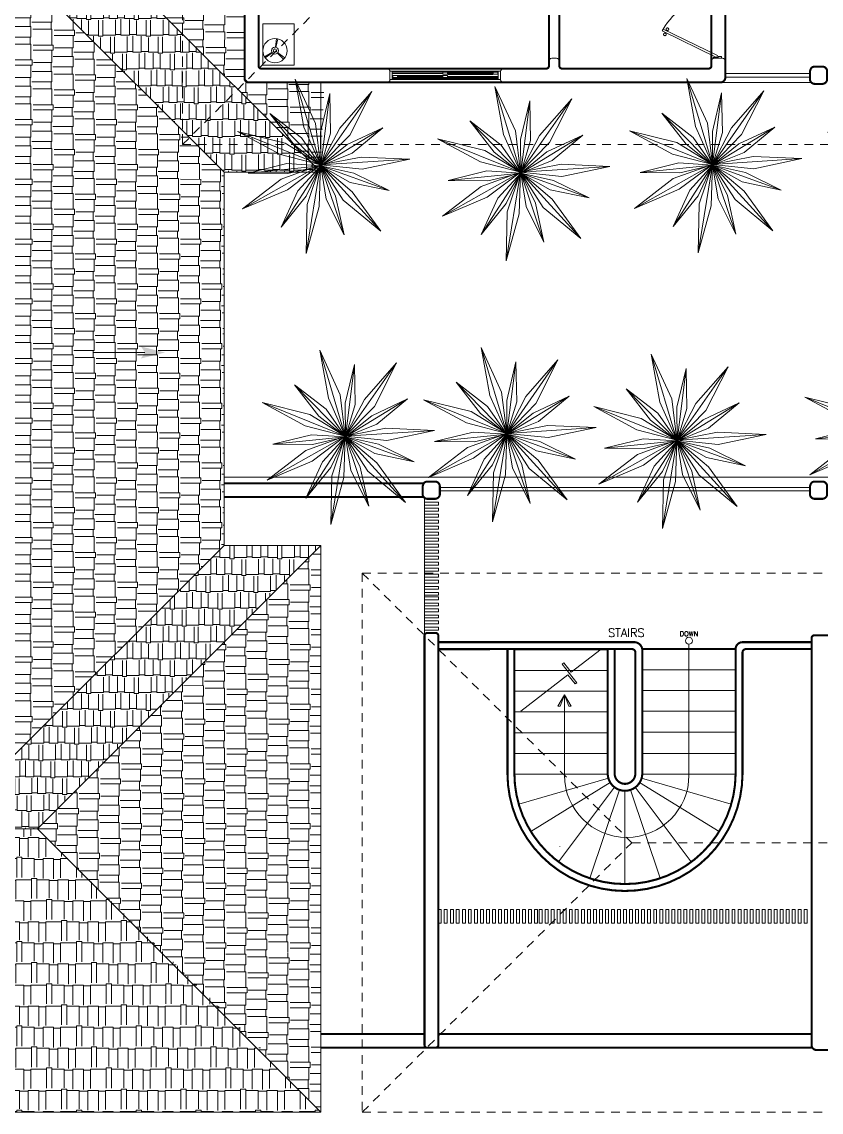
# Model space of a CAD drawing. Header units: metres. Extents: x 8 to 2416, y -346 to 476.
# Drawn here: x 205.09 to 216.65, y -245.14 to -229.36 of the extents above; entities that cross this region are included whole.
import ezdxf

# ---------------------------------------------------------------- set-up
doc = ezdxf.new("R2010")
doc.units = ezdxf.units.M
for name, pattern in [('0', [0]), ('CONTINUA', [0]), ('DASHED', [0.75, 0.5, -0.25]), ('HIDDEN2', [0.1875, 0.125, -0.0625])]:
    doc.linetypes.add(name, pattern=pattern)
doc.layers.get('0').update_dxf_attribs({"color": 250, "linetype": '0', "lineweight": 20})
for name, color, linetype, lineweight in [('A-DOOR', 35, 'Continuous', 5), ('A-WALL', 250, 'Continuous', 20), ('baranda vidrio', 143, 'Continuous', 0), ('baños', 140, 'Continuous', 0), ('cristales', 131, 'Continuous', 0), ('MOBILIARIOS', 252, 'Continuous', 0), ('muros bajitos', 252, 'Continuous', 5), ('piso', 253, 'Continuous', 0), ('textos', 7, 'Continuous', 0)]:
    doc.layers.add(name, color=color, linetype=linetype, lineweight=lineweight)
for name, color, linetype, lineweight, true_color in [('arboles oscuros', 7, 'Continuous', 0, 0x4d582c), ('REVESTIMIENTO EXTERIOR', 7, 'Continuous', 5, 0xffdebd), ('Techos 1', 7, 'HIDDEN2', 9, 0x42391a), ('Techos 2do', 7, 'CONTINUA', 5, 0x42391a)]:
    doc.layers.add(name, color=color, linetype=linetype, lineweight=lineweight, true_color=true_color)
doc.styles.add('Roman', font='romans')
doc.styles.get("Standard").update_dxf_attribs({"font": 'arial.ttf', "height": 0.1875})
pattern_1 = [(0, (1.32934, 235.69313), (0.51816, 0.24384), [0.12192, -0.1016, 0.14224, -0.06096, 0.18288, -0.08128]), (0, (1.45126, 235.7033), (0.51816, 0.24384), [0.1016, -0.38608, 0.08128, -0.12192]), (0, (1.6951, 235.6779), (0.51816, 0.24384), [0.06096, -0.62992]), (90, (1.32934, 235.69313), (-0.17272, 0.24384), [0.23368, -0.74168]), (90, (1.45126, 235.69313), (-0.17272, 0.24384), [0.2286, -0.74676]), (90, (1.55286, 235.69313), (-0.17272, 0.24384), [0.21336, -0.762]), (90, (1.6951, 235.67789), (-0.17272, 0.24384), [0.23368, -0.74168]), (90, (1.75606, 235.67789), (-0.17272, 0.24384), [0.23368, -0.74168]), (90, (1.93894, 235.69313), (-0.17272, 0.24384), [0.22352, -0.75184])]
pattern_2 = [(89.9973, (208.9486, 54.50617), (-0.304769, 0.6477146), [0.1524, -0.127, 0.1778, -0.0762, 0.2286, -0.1016]), (89.9973, (208.93592, 54.65857), (-0.304769, 0.6477146), [0.127, -0.4826, 0.1016, -0.1524]), (89.9973, (208.96768, 54.96336), (-0.304769, 0.6477146), [0.0762, -0.7874]), (179.9973, (208.9486, 54.50617), (-0.3048103, -0.2158854), [0.2921, -0.9271]), (179.9973, (208.94862, 54.65857), (-0.3048103, -0.2158854), [0.28575, -0.93345]), (179.9973, (208.94862, 54.78557), (-0.3048103, -0.2158854), [0.2667, -0.9525]), (179.9973, (208.96768, 54.96336), (-0.3048103, -0.2158854), [0.2921, -0.9271]), (179.9973, (208.96768, 55.03956), (-0.3048103, -0.2158854), [0.2921, -0.9271]), (179.9973, (208.94865, 55.26817), (-0.3048103, -0.2158854), [0.2794, -0.9398])]

# ---------------------------------------------------------------- blocks, each defined once
blk = doc.blocks.new('ARBUSTO 2')
at = {"layer": 'arboles oscuros', "color": 252, "true_color": 0x8da178}
for p in [(-0.06, 1.359), (1.025, 0.894), (-1.1, 0.801), (-1.312, -0.361), (-0.536, -1.25), (1.338, -0.244), (0.644, -1.199)]:
    blk.add_line(p, (0, 0), dxfattribs=at)
for points in [[(0, 0), (0.077, 0.628), (-0.06, 1.359), (-0.109, 0.62), (0, 0)], [(0, 0), (0.539, 0.332), (1.025, 0.894), (0.417, 0.471), (0, 0)], [(0, 0), (-0.443, 0.452), (-1.1, 0.801), (-0.552, 0.301), (0, 0)], [(0, 0), (-0.63, -0.065), (-1.312, -0.361), (-0.58, -0.244), (0, 0)], [(0, 0), (-0.342, -0.533), (-0.536, -1.25), (-0.171, -0.606), (0, 0)], [(0, 0), (0.595, -0.215), (1.338, -0.244), (0.628, -0.032), (0, 0)], [(0, 0), (0.203, -0.6), (0.644, -1.199), (0.367, -0.511), (0, 0)]]:
    blk.add_lwpolyline(points, dxfattribs=at)
blk = doc.blocks.new('A$C8346a57b')
at = {"layer": 'MOBILIARIOS'}
for p, q in [((0.264, 0.26), (0.234, 0.382)), ((0.27, 0.262), (0.255, 0.386)), ((0.236, 0.183), (0.134, 0.11)), ((0.241, 0.177), (0.153, 0.088)), ((0.317, 0.183), (0.419, 0.11)), ((0.32, 0.187), (0.428, 0.125))]:
    blk.add_line(p, q, dxfattribs=at)
blk.add_lwpolyline([(0, 0.598), (0.45, 0.598), (0.45, 0), (0, 0)], close=True, dxfattribs=at)
for radius in [0.175, 0.05, 0.025]:
    blk.add_circle((0.276, 0.212), radius, dxfattribs=at)
blk = doc.blocks.new('puerta 1.00')
at = {"layer": 'A-DOOR'}
for p, q in [((-0.15, -0.012), (-0.937, -0.395)), ((-0.138, -0.038), (-0.925, -0.42)), ((-0.138, -0.038), (-0.15, -0.012)), ((-0.937, -0.395), (-0.925, -0.42)), ((-0.895, -0.374), (-0.9, -0.364)), ((-0.878, -0.366), (-0.883, -0.356)), ((-0.882, -0.4), (-0.877, -0.41)), ((-0.865, -0.392), (-0.86, -0.402))]:
    blk.add_line(p, q, dxfattribs=at)
for points in [[(-0.08, 0), (-0.08, -0.025), (-0.125, -0.025), (-0.125, -0.012), (-0.2, -0.012), (-0.2, 0), (-0.08, 0)], [(-0.08, -0.95), (-0.08, -0.925), (-0.125, -0.925), (-0.125, -0.937), (-0.2, -0.937), (-0.2, -0.95), (-0.08, -0.95)]]:
    blk.add_lwpolyline(points, dxfattribs=at)
blk.add_arc((0.037, 0.16), 1.123, 211.1336, 257.8343, dxfattribs=at)
for points in [[(-0.898, -0.364), (-0.903, -0.364), (-0.912, -0.359), (-0.917, -0.35), (-0.917, -0.34), (-0.912, -0.332), (-0.903, -0.327), (-0.893, -0.327), (-0.884, -0.332), (-0.879, -0.34), (-0.879, -0.35), (-0.884, -0.359), (-0.893, -0.364), (-0.898, -0.364)], [(-0.862, -0.439), (-0.867, -0.439), (-0.875, -0.434), (-0.88, -0.426), (-0.88, -0.416), (-0.875, -0.407), (-0.867, -0.402), (-0.857, -0.402), (-0.848, -0.407), (-0.843, -0.416), (-0.843, -0.426), (-0.848, -0.434), (-0.857, -0.439), (-0.862, -0.439)]]:
    blk.add_open_spline(points, degree=2, dxfattribs=at)
blk = doc.blocks.new('PL BASE 2N NASAS 09')
at = {"layer": 'A-DOOR'}
for p, q in [((160.408, -11.012), (162.088, -11.012)), ((160.448, -11.172), (160.448, -11.048)), ((160.482, -11.048), (160.448, -11.048)), ((160.448, -11.168), (162.048, -11.168)), ((160.482, -11.048), (160.482, -11.168)), ((160.482, -11.048), (162.014, -11.048)), ((160.482, -11.153), (162.014, -11.153)), ((160.489, -11.112), (160.488, -11.114)), ((160.488, -11.114), (160.488, -11.141)), ((160.488, -11.141), (160.489, -11.142)), ((160.554, -11.112), (160.489, -11.112)), ((160.489, -11.142), (160.57, -11.142)), ((160.556, -11.114), (160.554, -11.112)), ((160.556, -11.131), (160.556, -11.114)), ((160.556, -11.128), (160.561, -11.128)), ((160.556, -11.128), (160.561, -11.128)), ((160.573, -11.131), (160.556, -11.131)), ((160.561, -11.13), (160.567, -11.126)), ((160.561, -11.126), (160.567, -11.13)), ((161.201, -11.111), (160.569, -11.111)), ((160.57, -11.142), (160.572, -11.141)), ((160.57, -11.142), (161.2, -11.142)), ((160.572, -11.141), (160.574, -11.133)), ((160.574, -11.132), (160.573, -11.131)), ((160.574, -11.133), (160.574, -11.132)), ((161.196, -11.132), (161.196, -11.131)), ((161.196, -11.131), (161.214, -11.131)), ((161.196, -11.133), (161.196, -11.132)), ((161.198, -11.141), (161.196, -11.133)), ((161.2, -11.142), (161.198, -11.141)), ((161.28, -11.142), (161.2, -11.142)), ((161.209, -11.13), (161.203, -11.126)), ((161.209, -11.126), (161.203, -11.13)), ((161.214, -11.128), (161.209, -11.128)), ((161.214, -11.128), (161.209, -11.128)), ((161.214, -11.066), (161.215, -11.064)), ((161.214, -11.093), (161.214, -11.066)), ((161.215, -11.094), (161.214, -11.093)), ((161.214, -11.114), (161.215, -11.112)), ((161.214, -11.131), (161.214, -11.114)), ((161.215, -11.064), (161.296, -11.064)), ((161.28, -11.094), (161.215, -11.094)), ((161.215, -11.112), (161.28, -11.112)), ((161.282, -11.093), (161.28, -11.094)), ((161.282, -11.114), (161.28, -11.112)), ((161.282, -11.141), (161.28, -11.142)), ((161.299, -11.075), (161.282, -11.075)), ((161.282, -11.075), (161.282, -11.093)), ((161.282, -11.078), (161.287, -11.078)), ((161.282, -11.078), (161.287, -11.078)), ((161.282, -11.114), (161.282, -11.141)), ((161.287, -11.076), (161.293, -11.08)), ((161.287, -11.08), (161.293, -11.076)), ((161.295, -11.095), (161.927, -11.095)), ((161.296, -11.064), (161.298, -11.066)), ((161.926, -11.064), (161.296, -11.064)), ((161.298, -11.066), (161.3, -11.074)), ((161.3, -11.075), (161.299, -11.075)), ((161.3, -11.074), (161.3, -11.075)), ((161.924, -11.066), (161.922, -11.074)), ((161.922, -11.074), (161.922, -11.075)), ((161.922, -11.075), (161.922, -11.075)), ((161.922, -11.075), (161.94, -11.075)), ((161.926, -11.064), (161.924, -11.066)), ((162.006, -11.064), (161.926, -11.064)), ((161.935, -11.076), (161.929, -11.08)), ((161.935, -11.08), (161.929, -11.076)), ((161.94, -11.078), (161.935, -11.078)), ((161.94, -11.078), (161.935, -11.078)), ((161.94, -11.075), (161.94, -11.093)), ((161.94, -11.093), (161.941, -11.094)), ((161.941, -11.094), (162.006, -11.094)), ((162.008, -11.066), (162.006, -11.064)), ((162.006, -11.094), (162.008, -11.093)), ((162.008, -11.093), (162.008, -11.066)), ((162.014, -11.048), (162.014, -11.168)), ((162.014, -11.048), (162.048, -11.048)), ((162.048, -11.172), (162.048, -11.048)), ((160.408, -11.212), (162.088, -11.212)), ((161.148, -23.178), (161.19, -23.178)), ((161.148, -23.378), (161.148, -23.178)), ((161.191, -23.178), (161.191, -23.378)), ((161.19, -23.378), (161.148, -23.378))]:
    blk.add_line(p, q, dxfattribs=at)
at = {"layer": 'A-DOOR', "color": 8}
for p, q in [((160.482, -11.059), (162.014, -11.059)), ((161.214, -11.076), (160.482, -11.076)), ((161.214, -11.082), (160.482, -11.082)), ((160.482, -11.147), (162.014, -11.147)), ((162.014, -11.124), (161.282, -11.124)), ((162.014, -11.13), (161.282, -11.13))]:
    blk.add_line(p, q, dxfattribs=at)
at = {"layer": 'A-DOOR'}
for points in [[(160.558, -11.113, -0.341999), (160.556, -11.114), (160.556, -11.115), (160.556, -11.124), (160.557, -11.125), (160.574, -11.125), (160.574, -11.125), (160.571, -11.112, 0.339454), (160.569, -11.111), (160.56, -11.111, 0.341999)], [(161.212, -11.113, 0.341999), (161.214, -11.114), (161.214, -11.115), (161.214, -11.124), (161.213, -11.125), (161.196, -11.125), (161.196, -11.125), (161.199, -11.112, -0.339454), (161.201, -11.111), (161.21, -11.111, -0.341999)], [(161.284, -11.094, 0.341999), (161.282, -11.092), (161.282, -11.092), (161.282, -11.082), (161.283, -11.081), (161.3, -11.081), (161.3, -11.082), (161.297, -11.094, -0.339454), (161.295, -11.095), (161.286, -11.095, -0.341999)], [(161.938, -11.094, -0.341999), (161.94, -11.092), (161.94, -11.092), (161.94, -11.082), (161.939, -11.081), (161.922, -11.081), (161.922, -11.082), (161.925, -11.094, 0.339454), (161.927, -11.095), (161.936, -11.095, 0.341999)]]:
    blk.add_lwpolyline(points, format="xyb", close=True, dxfattribs=at)
for points in [[(160.556, -11.128), (160.561, -11.128), (160.561, -11.128), (160.556, -11.128)], [(160.573, -11.126), (160.561, -11.126), (160.561, -11.125), (160.573, -11.125)], [(160.561, -11.13), (160.567, -11.13), (160.567, -11.126), (160.561, -11.126)], [(160.561, -11.13), (161.209, -11.13), (161.209, -11.126), (160.561, -11.126)], [(160.573, -11.131), (160.561, -11.131), (160.561, -11.13), (160.573, -11.13)], [(160.567, -11.13), (160.572, -11.13), (160.572, -11.126), (160.567, -11.126)], [(161.196, -11.126), (161.208, -11.126), (161.208, -11.125), (161.196, -11.125)], [(161.196, -11.131), (161.208, -11.131), (161.208, -11.13), (161.196, -11.13)], [(161.203, -11.13), (161.198, -11.13), (161.198, -11.126), (161.203, -11.126)], [(161.209, -11.13), (161.203, -11.13), (161.203, -11.126), (161.209, -11.126)], [(161.214, -11.128), (161.209, -11.128), (161.209, -11.128), (161.214, -11.128)], [(161.282, -11.078), (161.287, -11.078), (161.287, -11.078), (161.282, -11.078)], [(161.299, -11.075), (161.287, -11.075), (161.287, -11.076), (161.299, -11.076)], [(161.935, -11.076), (161.287, -11.076), (161.287, -11.08), (161.935, -11.08)], [(161.287, -11.076), (161.293, -11.076), (161.293, -11.08), (161.287, -11.08)], [(161.299, -11.08), (161.287, -11.08), (161.287, -11.081), (161.299, -11.081)], [(161.293, -11.076), (161.298, -11.076), (161.298, -11.08), (161.293, -11.08)], [(161.922, -11.075), (161.934, -11.075), (161.934, -11.076), (161.922, -11.076)], [(161.922, -11.08), (161.934, -11.08), (161.934, -11.081), (161.922, -11.081)], [(161.929, -11.076), (161.924, -11.076), (161.924, -11.08), (161.929, -11.08)], [(161.935, -11.076), (161.929, -11.076), (161.929, -11.08), (161.935, -11.08)], [(161.94, -11.078), (161.935, -11.078), (161.935, -11.078), (161.94, -11.078)], [(161.148, -17.283), (161.148, -17.327), (160.948, -17.327), (160.948, -17.283)], [(161.148, -17.371), (161.148, -17.414), (160.948, -17.414), (160.948, -17.371)], [(161.148, -17.457), (161.148, -17.501), (160.948, -17.501), (160.948, -17.457)], [(161.148, -17.545), (161.148, -17.588), (160.948, -17.588), (160.948, -17.545)], [(161.148, -17.631), (161.148, -17.675), (160.948, -17.675), (160.948, -17.631)], [(161.148, -17.719), (161.148, -17.762), (160.948, -17.762), (160.948, -17.719)], [(161.148, -17.805), (161.148, -17.849), (160.948, -17.849), (160.948, -17.805)], [(161.148, -17.893), (161.148, -17.936), (160.948, -17.936), (160.948, -17.893)], [(161.148, -17.98), (161.148, -18.024), (160.948, -18.024), (160.948, -17.98)], [(161.148, -18.068), (161.148, -18.111), (160.948, -18.111), (160.948, -18.068)], [(161.148, -18.155), (161.148, -18.198), (160.948, -18.198), (160.948, -18.155)], [(161.148, -18.242), (161.148, -18.285), (160.948, -18.285), (160.948, -18.242)], [(161.148, -18.329), (161.148, -18.372), (160.948, -18.372), (160.948, -18.329)], [(161.148, -18.416), (161.148, -18.459), (160.948, -18.459), (160.948, -18.416)], [(161.148, -18.503), (161.148, -18.546), (160.948, -18.546), (160.948, -18.503)], [(161.148, -18.59), (161.148, -18.633), (160.948, -18.633), (160.948, -18.59)], [(161.148, -18.656), (161.148, -18.699), (160.948, -18.699), (160.948, -18.656)], [(161.148, -18.744), (161.148, -18.787), (160.948, -18.787), (160.948, -18.744)], [(161.148, -18.83), (161.148, -18.873), (160.948, -18.873), (160.948, -18.83)], [(161.148, -18.918), (161.148, -18.961), (160.948, -18.961), (160.948, -18.918)], [(161.148, -19.004), (161.148, -19.047), (160.948, -19.047), (160.948, -19.004)], [(161.148, -19.092), (161.148, -19.135), (160.948, -19.135), (160.948, -19.092)], [(161.148, -23.178), (161.191, -23.178), (161.191, -23.378), (161.148, -23.378)], [(161.234, -23.178), (161.277, -23.178), (161.277, -23.378), (161.234, -23.378)], [(161.322, -23.178), (161.365, -23.178), (161.365, -23.378), (161.322, -23.378)], [(161.408, -23.178), (161.451, -23.178), (161.451, -23.378), (161.408, -23.378)], [(161.496, -23.178), (161.539, -23.178), (161.539, -23.378), (161.496, -23.378)], [(161.582, -23.178), (161.625, -23.178), (161.625, -23.378), (161.582, -23.378)], [(161.67, -23.178), (161.713, -23.178), (161.713, -23.378), (161.67, -23.378)], [(161.756, -23.178), (161.8, -23.178), (161.8, -23.378), (161.756, -23.378)], [(161.844, -23.178), (161.887, -23.178), (161.887, -23.378), (161.844, -23.378)], [(161.931, -23.178), (161.975, -23.178), (161.975, -23.378), (161.931, -23.378)], [(162.019, -23.178), (162.062, -23.178), (162.062, -23.378), (162.019, -23.378)], [(162.105, -23.178), (162.149, -23.178), (162.149, -23.378), (162.105, -23.378)], [(162.193, -23.178), (162.236, -23.178), (162.236, -23.378), (162.193, -23.378)], [(162.279, -23.178), (162.323, -23.178), (162.323, -23.378), (162.279, -23.378)], [(162.367, -23.178), (162.41, -23.178), (162.41, -23.378), (162.367, -23.378)], [(162.453, -23.178), (162.497, -23.178), (162.497, -23.378), (162.453, -23.378)], [(162.541, -23.178), (162.584, -23.178), (162.584, -23.378), (162.541, -23.378)], [(162.607, -23.178), (162.65, -23.178), (162.65, -23.378), (162.607, -23.378)], [(162.694, -23.178), (162.738, -23.178), (162.738, -23.378), (162.694, -23.378)], [(162.781, -23.178), (162.824, -23.178), (162.824, -23.378), (162.781, -23.378)], [(162.869, -23.178), (162.912, -23.178), (162.912, -23.378), (162.869, -23.378)], [(162.955, -23.178), (162.998, -23.178), (162.998, -23.378), (162.955, -23.378)], [(163.043, -23.178), (163.086, -23.178), (163.086, -23.378), (163.043, -23.378)], [(163.129, -23.178), (163.172, -23.178), (163.172, -23.378), (163.129, -23.378)], [(163.217, -23.178), (163.26, -23.178), (163.26, -23.378), (163.217, -23.378)], [(163.304, -23.178), (163.347, -23.178), (163.347, -23.378), (163.304, -23.378)], [(163.392, -23.178), (163.435, -23.178), (163.435, -23.378), (163.392, -23.378)], [(163.478, -23.178), (163.521, -23.178), (163.521, -23.378), (163.478, -23.378)], [(163.566, -23.178), (163.609, -23.178), (163.609, -23.378), (163.566, -23.378)], [(163.652, -23.178), (163.696, -23.178), (163.696, -23.378), (163.652, -23.378)], [(163.74, -23.178), (163.783, -23.178), (163.783, -23.378), (163.74, -23.378)], [(163.826, -23.178), (163.87, -23.178), (163.87, -23.378), (163.826, -23.378)], [(163.914, -23.178), (163.957, -23.178), (163.957, -23.378), (163.914, -23.378)], [(164.001, -23.178), (164.045, -23.178), (164.045, -23.378), (164.001, -23.378)], [(164.089, -23.178), (164.132, -23.178), (164.132, -23.378), (164.089, -23.378)], [(164.175, -23.178), (164.219, -23.178), (164.219, -23.378), (164.175, -23.378)], [(164.263, -23.178), (164.306, -23.178), (164.306, -23.378), (164.263, -23.378)], [(164.35, -23.178), (164.393, -23.178), (164.393, -23.378), (164.35, -23.378)], [(164.437, -23.178), (164.48, -23.178), (164.48, -23.378), (164.437, -23.378)], [(164.524, -23.178), (164.567, -23.178), (164.567, -23.378), (164.524, -23.378)], [(164.611, -23.178), (164.654, -23.178), (164.654, -23.378), (164.611, -23.378)], [(164.699, -23.178), (164.742, -23.178), (164.742, -23.378), (164.699, -23.378)], [(164.786, -23.178), (164.829, -23.178), (164.829, -23.378), (164.786, -23.378)], [(164.873, -23.178), (164.916, -23.178), (164.916, -23.378), (164.873, -23.378)], [(164.96, -23.178), (165.003, -23.178), (165.003, -23.378), (164.96, -23.378)], [(165.047, -23.178), (165.09, -23.178), (165.09, -23.378), (165.047, -23.378)], [(165.134, -23.178), (165.178, -23.178), (165.178, -23.378), (165.134, -23.378)], [(165.221, -23.178), (165.264, -23.178), (165.264, -23.378), (165.221, -23.378)], [(165.308, -23.178), (165.352, -23.178), (165.352, -23.378), (165.308, -23.378)], [(165.396, -23.178), (165.439, -23.178), (165.439, -23.378), (165.396, -23.378)], [(165.483, -23.178), (165.527, -23.178), (165.527, -23.378), (165.483, -23.378)], [(165.57, -23.178), (165.613, -23.178), (165.613, -23.378), (165.57, -23.378)], [(165.657, -23.178), (165.701, -23.178), (165.701, -23.378), (165.657, -23.378)], [(165.744, -23.178), (165.787, -23.178), (165.787, -23.378), (165.744, -23.378)], [(165.832, -23.178), (165.875, -23.178), (165.875, -23.378), (165.832, -23.378)], [(165.918, -23.178), (165.961, -23.178), (165.961, -23.378), (165.918, -23.378)], [(165.919, -23.178), (165.962, -23.178), (165.962, -23.378), (165.919, -23.378)], [(166.006, -23.178), (166.049, -23.178), (166.049, -23.378), (166.006, -23.378)], [(166.007, -23.178), (166.05, -23.178), (166.05, -23.378), (166.007, -23.378)], [(166.093, -23.178), (166.136, -23.178), (166.136, -23.378), (166.093, -23.378)], [(166.181, -23.178), (166.224, -23.178), (166.224, -23.378), (166.181, -23.378)], [(166.267, -23.178), (166.31, -23.178), (166.31, -23.378), (166.267, -23.378)], [(166.355, -23.178), (166.398, -23.178), (166.398, -23.378), (166.355, -23.378)], [(166.441, -23.178), (166.485, -23.178), (166.485, -23.378), (166.441, -23.378)]]:
    blk.add_lwpolyline(points, close=True, dxfattribs=at)
at = {"layer": 'A-DOOR', "color": 7}
for points in [[(160.561, -11.126), (161.209, -11.126), (161.209, -11.13), (160.561, -11.13)], [(161.935, -11.08), (161.287, -11.08), (161.287, -11.076), (161.935, -11.076)]]:
    blk.add_lwpolyline(points, close=True, dxfattribs=at)
at = {"layer": 'A-WALL'}
for p, q in [((165.258, -10.862), (165.138, -10.862)), ((162.898, -10.902), (162.898, -10.972)), ((165.058, -11.012), (162.938, -11.012)), ((165.098, -10.902), (165.098, -10.972)), ((165.298, -10.902), (165.298, -11.142)), ((165.298, -10.932), (165.298, -11.133)), ((160.948, -25.139), (160.948, -19.218)), ((161.108, -19.178), (160.988, -19.178)), ((161.148, -25.139), (161.148, -19.218)), ((166.588, -19.212), (167.458, -19.212)), ((166.748, -19.212), (166.618, -19.212)), ((166.548, -19.252), (166.548, -25.142)), ((160.988, -25.179), (161.108, -25.179)), ((167.483, -25.212), (166.618, -25.212))]:
    blk.add_line(p, q, dxfattribs=at)
for points in [[(159.248, -5.252), (159.248, -5.372, -0.414214), (159.208, -5.412), (158.588, -5.412, 0.414214), (158.548, -5.452), (158.548, -10.972, 0.414216), (158.588, -11.012), (160.408, -11.012, -0.414216), (160.448, -11.052), (160.448, -11.172, -0.414213), (160.408, -11.212), (158.388, -11.212, -0.414214), (158.348, -11.172), (158.348, -5.252)], [(165.228, -11.212), (162.088, -11.212, -0.414212), (162.048, -11.172), (162.048, -11.052, -0.414226), (162.088, -11.012), (162.708, -11.012, 0.414226), (162.748, -10.972), (162.748, -10.902, -0.414214), (162.788, -10.862), (162.858, -10.862)]]:
    blk.add_lwpolyline(points, format="xyb", dxfattribs=at)
for points in [[(166.592, -11.233), (166.702, -11.233, 0.414214), (166.772, -11.163), (166.772, -11.053, 0.414214), (166.702, -10.983), (166.592, -10.983, 0.414214), (166.522, -11.053), (166.522, -11.163, 0.414214)], [(160.99, -17.237), (161.1, -17.237, 0.414214), (161.17, -17.167), (161.17, -17.057, 0.414214), (161.1, -16.987), (160.99, -16.987, 0.414214), (160.92, -17.057), (160.92, -17.167, 0.414214)], [(166.593, -17.237), (166.703, -17.237, 0.414214), (166.773, -17.167), (166.773, -17.057, 0.414214), (166.703, -16.987), (166.593, -16.987, 0.414214), (166.523, -17.057), (166.523, -17.167, 0.414214)]]:
    blk.add_lwpolyline(points, format="xyb", close=True, dxfattribs=at)
for centre, radius, start, end in [((162.858, -10.902), 0.04, 360, 90), ((165.138, -10.902), 0.04, 90, 180), ((165.258, -10.902), 0.04, 360, 90), ((162.938, -10.972), 0.04, 180, 270), ((165.058, -10.972), 0.04, 270, 360), ((165.228, -11.142), 0.07, 269.9997, 360), ((160.988, -19.218), 0.04, 90, 180), ((161.108, -19.218), 0.04, 360, 90), ((166.588, -19.252), 0.04, 90, 180), ((160.988, -25.139), 0.04, 180, 270), ((161.108, -25.139), 0.04, 270, 360), ((166.618, -25.142), 0.07, 180, 270)]:
    blk.add_arc(centre, radius, start, end, dxfattribs=at)
at = {"layer": 'baranda vidrio'}
blk.add_arc((163.848, -21.211), 0.15, 180, 360, dxfattribs=at)
at = {"layer": 'cristales', "const_width": 0.004}
for points in [[(160.572, -11.128), (161.198, -11.128)], [(161.924, -11.078), (161.298, -11.078)]]:
    blk.add_lwpolyline(points, dxfattribs=at)
at = {"layer": 'muros bajitos'}
for p, q in [((166.522, -11.083), (165.298, -11.083)), ((166.522, -11.133), (165.298, -11.133)), ((166.523, -17.071), (161.17, -17.071)), ((166.523, -17.071), (161.17, -17.071)), ((166.523, -17.121), (161.17, -17.121)), ((166.523, -17.121), (161.17, -17.121)), ((163.998, -19.311), (161.148, -19.311)), ((166.548, -19.311), (165.548, -19.311)), ((163.948, -19.411), (161.148, -19.411)), ((162.148, -19.411), (162.148, -21.211)), ((162.248, -19.411), (162.248, -21.211)), ((163.598, -19.411), (163.598, -21.211)), ((163.698, -19.411), (163.698, -21.211)), ((163.998, -19.461), (163.998, -21.211)), ((164.098, -19.411), (164.098, -21.211)), ((165.448, -19.411), (165.448, -21.211)), ((165.548, -19.461), (165.548, -21.211)), ((166.55, -19.411), (165.598, -19.411))]:
    blk.add_line(p, q, dxfattribs=at)
for centre, radius, start, end in [((163.998, -19.411), 0.1, 0, 90), ((165.548, -19.411), 0.1, 90, 180), ((163.948, -19.461), 0.05, 0, 90), ((165.598, -19.461), 0.05, 90, 180), ((163.848, -21.211), 1.7, 180, 0), ((163.848, -21.211), 1.6, 180, 0.001), ((163.848, -21.211), 0.25, 180, 0), ((163.848, -21.211), 0.15, 180, 0)]:
    blk.add_arc(centre, radius, start, end, dxfattribs=at)
at = {"layer": 'piso'}
for p, q in [((165.298, -9.872), (165.298, -10.932)), ((165.228, -11.212), (166.542, -11.212)), ((169.609, -16.922), (158.048, -16.921)), ((160.936, -17.012), (158.048, -17.012)), ((160.936, -17.212), (158.048, -17.212)), ((160.948, -19.212), (160.948, -17.223)), ((162.148, -19.411), (162.148, -21.211)), ((162.248, -19.421), (163.21, -19.421)), ((163.067, -19.747), (163.502, -19.411)), ((163.21, -19.421), (163.598, -19.421)), ((163.698, -19.411), (163.698, -21.211)), ((165.448, -19.411), (164.098, -19.411)), ((162.248, -19.721), (163.598, -19.721)), ((162.962, -19.612), (162.939, -19.63)), ((162.939, -19.63), (163.149, -19.9)), ((163.067, -19.747), (162.962, -19.612)), ((165.448, -19.711), (164.098, -19.711)), ((162.339, -20.311), (163.023, -19.781)), ((163.128, -19.916), (163.023, -19.781)), ((162.248, -20.021), (163.598, -20.021)), ((163.149, -19.9), (163.128, -19.916)), ((165.448, -20.011), (164.098, -20.011)), ((162.248, -20.321), (163.598, -20.321)), ((165.448, -20.311), (164.098, -20.311)), ((162.248, -20.621), (163.598, -20.621)), ((162.248, -20.621), (163.598, -20.621)), ((165.448, -20.611), (164.098, -20.611)), ((164.098, -20.611), (165.448, -20.611)), ((162.248, -20.921), (163.598, -20.921)), ((165.448, -20.921), (164.098, -20.921)), ((162.248, -21.221), (163.598, -21.221)), ((163.607, -21.28), (162.31, -21.655)), ((164.088, -21.28), (165.385, -21.655)), ((165.448, -21.221), (164.098, -21.221)), ((163.635, -21.342), (162.486, -22.052)), ((163.698, -21.411), (162.888, -22.491)), ((163.768, -21.448), (163.337, -22.727)), ((163.768, -21.448), (163.337, -22.727)), ((163.927, -21.448), (164.358, -22.727)), ((163.927, -21.448), (164.358, -22.727)), ((163.997, -21.411), (164.807, -22.491)), ((164.06, -21.342), (165.209, -22.052)), ((163.848, -21.461), (163.848, -22.811)), ((163.848, -21.461), (163.848, -22.811)), ((162.903, -22.271), (162.903, -22.269)), ((159.448, -24.979), (160.948, -24.979)), ((161.148, -24.979), (166.548, -24.979)), ((159.448, -25.179), (160.988, -25.179)), ((161.108, -25.179), (166.548, -25.179))]:
    blk.add_line(p, q, dxfattribs=at)
at = {"layer": 'piso', "linetype": 'DASHED', "ltscale": 0.1}
for p, q in [((163.598, -19.721), (163.598, -19.411)), ((164.098, -19.711), (164.098, -19.411)), ((164.485, -20.011), (164.098, -20.011))]:
    blk.add_line(p, q, dxfattribs=at)
at = {"layer": 'piso'}
blk.add_arc((163.848, -21.211), 1.7, 180, 0.001, dxfattribs=at)
at = {"layer": 'Techos 1'}
for p, q in [((157.448, -12.112), (157.448, -4.312)), ((157.448, -12.112), (161.348, -8.212)), ((172.194, -12.112), (157.448, -12.112)), ((160.048, -18.312), (160.048, -26.112)), ((160.048, -18.312), (172.194, -18.312)), ((160.048, -18.312), (163.948, -22.212)), ((160.048, -26.112), (163.948, -22.212)), ((163.948, -22.212), (176.098, -22.212)), ((160.048, -26.112), (185.498, -26.112))]:
    blk.add_line(p, q, dxfattribs=at)
at = {"layer": 'Techos 1', "linetype": 'ByBlock'}
for p, q in [((159.448, -12.512), (155.348, -8.412)), ((158.048, -12.512), (154.898, -9.362)), ((159.448, -11.212), (159.448, -12.512)), ((159.448, -12.512), (158.048, -12.512)), ((158.048, -12.512), (158.048, -17.912)), ((158.048, -17.912), (154.898, -21.062)), ((159.448, -17.912), (155.348, -22.012)), ((158.048, -17.912), (159.448, -17.912)), ((159.448, -17.912), (159.448, -26.112)), ((153.748, -22.012), (155.348, -22.012)), ((155.348, -22.012), (159.448, -26.112)), ((159.448, -26.112), (149.648, -26.112))]:
    blk.add_line(p, q, dxfattribs=at)
at = {"layer": 'textos'}
for p, q in [((164.773, -19.34), (164.773, -21.236)), ((162.973, -20.073), (162.877, -20.238)), ((162.908, -20.238), (162.973, -20.073)), ((162.973, -21.236), (162.973, -20.073)), ((163.068, -20.238), (162.973, -20.073)), ((163.037, -20.238), (162.973, -20.073)), ((162.877, -20.238), (162.908, -20.238)), ((163.037, -20.238), (163.068, -20.238))]:
    blk.add_line(p, q, dxfattribs=at)
blk.add_circle((164.773, -19.29), 0.05, dxfattribs=at)
for start, end in [(180, 270), (270, 0)]:
    blk.add_arc((163.873, -21.236), 0.9, start, end, dxfattribs=at)
at = {"layer": 'A-DOOR', "xscale": -1, "rotation": 180}
blk.add_blockref('puerta 1.00', (165.323, -10.862), dxfattribs=at)
at = {"layer": 'baños', "linetype": 'Continuous', "flags": 8}
for tag, p in [('MODELNUMBER', (167.133, -5.631, 0)), ('TRADENAME', (167.133, -5.631, 0)), ('PRODUCT', (167.133, -5.631, 0)), ('MATERIAL', (167.133, -5.631, 0)), ('MODELNUMBER', (168.308, -5.631, 0)), ('TRADENAME', (168.308, -5.631, 0)), ('PRODUCT', (168.308, -5.631, 0)), ('MATERIAL', (168.308, -5.631, 0))]:
    blk.add_attdef(tag, p, '', height=0.0000254, rotation=180.0001, dxfattribs=at)
at = {"layer": 'textos', "insert": (165.57, -19.234), "char_height": 0.15, "width": 3.40488, "attachment_point": 9}
blk.add_mtext('\\pxqc;{\\Fromans|c0;\\H0.8x;STAIRS}', dxfattribs=at)
at = {"layer": 'textos', "insert": (164.907, -19.154), "char_height": 0.07, "attachment_point": 3, "style": 'Roman'}
blk.add_mtext_dynamic_manual_height_columns('DOWN', width=109.13071, gutter_width=50, heights=[0], dxfattribs=at)
blk = doc.blocks.new('za_arrw5')
at = {"lineweight": 13}
for points in [[(-1, 0.25), (0, 0), (-0.833, 0)], [(-1, -0.25), (0, 0), (-0.833, 0)]]:
    blk.add_solid(points, dxfattribs=at)
blk = doc.blocks.new('PL MUEBLES 2N NASAS 09')
at = {"layer": 'Techos 2do'}
h = blk.add_hatch(dxfattribs=at)
h.set_pattern_fill('AR-RSHKE', color=256, scale=0.001, angle=89.9973)
h.set_pattern_definition(pattern_2)
h.paths.add_polyline_path([(208.262, 51.505), (209.412, 51.505), (209.362, 50.205), (205.262, 54.305), (208.262, 57.305), (208.262, 54.205)])
h.paths.add_polyline_path([(208.462, 57.505), (209.362, 58.405), (209.362, 57.505)])
h = blk.add_hatch(dxfattribs=at)
h.set_pattern_fill('AR-RSHKE', color=256, scale=0.0008)
h.set_pattern_definition(pattern_1)
h.paths.add_polyline_path([(199.562, 50.205), (203.662, 54.305), (205.262, 54.305), (209.362, 50.205), (207.962, 50.205), (204.812, 53.355), (201.662, 50.205)])
h = blk.add_hatch(dxfattribs=at)
h.set_pattern_fill('AR-RSHKE', color=256, scale=0.001, angle=89.9973)
h.set_pattern_definition([(89.99726, (1.32934, 235.69313), (-0.30476904, 0.64771457), [0.1524, -0.127, 0.1778, -0.0762, 0.2286, -0.1016]), (89.99726, (1.31665, 235.84553), (-0.30476904, 0.64771457), [0.127, -0.4826, 0.1016, -0.1524]), (89.99726, (1.3484, 236.15033), (-0.30476904, 0.64771457), [0.0762, -0.7874]), (179.99726, (1.32934, 235.69313), (-0.30481032, -0.21588543), [0.2921, -0.9271]), (179.99726, (1.32935, 235.84553), (-0.30481032, -0.21588543), [0.28575, -0.93345]), (179.99726, (1.32935, 235.97253), (-0.30481032, -0.21588543), [0.2667, -0.9525]), (179.99726, (1.34841, 236.15033), (-0.30481032, -0.21588543), [0.2921, -0.9271]), (179.99726, (1.34842, 236.22653), (-0.30481032, -0.21588543), [0.2921, -0.9271]), (179.99726, (1.32938, 236.45513), (-0.30481032, -0.21588543), [0.2794, -0.9398])])
h.paths.add_polyline_path([(207.962, 44.805), (204.812, 41.655), (204.812, 53.355), (207.962, 50.205)])
h = blk.add_hatch(dxfattribs=at)
h.set_pattern_fill('AR-RSHKE', color=256, scale=0.0008)
h.set_pattern_definition(pattern_1)
h.paths.add_polyline_path([(199.562, 44.805), (203.662, 40.705), (205.262, 40.705), (209.362, 44.805), (207.962, 44.805), (204.812, 41.655), (201.662, 44.805)])
h = blk.add_hatch(dxfattribs=at)
h.set_pattern_fill('AR-RSHKE', color=256, scale=0.001, angle=89.9973)
h.set_pattern_definition(pattern_2)
h.paths.add_polyline_path([(209.362, 42.889), (209.362, 43.516), (209.362, 44.805), (205.262, 40.705), (208.513, 37.454), (209.362, 40.816)])
h.paths.add_polyline_path([(208.516, 37.451), (209.362, 36.605), (209.362, 40.813)])
h = blk.add_hatch(dxfattribs=at)
h.set_pattern_fill('AR-RSHKE', color=256, scale=0.001, angle=180)
h.set_pattern_definition([(180, (0.00952, 45.04422), (-0.6477, -0.3048), [0.1524, -0.127, 0.1778, -0.0762, 0.2286, -0.1016]), (180, (-0.14288, 45.03152), (-0.6477, -0.3048), [0.127, -0.4826, 0.1016, -0.1524]), (180, (-0.44768, 45.06327), (-0.6477, -0.3048), [0.0762, -0.7874]), (270, (0.00952, 45.04422), (0.2159, -0.3048), [0.2921, -0.9271]), (270, (-0.14288, 45.04422), (0.2159, -0.3048), [0.28575, -0.93345]), (270, (-0.26988, 45.04422), (0.2159, -0.3048), [0.2667, -0.9525]), (270, (-0.44768, 45.06327), (0.2159, -0.3048), [0.2921, -0.9271]), (270, (-0.52388, 45.06327), (0.2159, -0.3048), [0.2921, -0.9271]), (270, (-0.75248, 45.04422), (0.2159, -0.3048), [0.2794, -0.9398])])
h.paths.add_polyline_path([(199.562, 36.605), (203.662, 40.705), (205.262, 40.705), (208.262, 37.766), (208.356, 37.611), (208.526, 37.441), (209.362, 36.605)])
blk.add_line((208.238, 36.935), (208.238, 36.935))
at = {"layer": 'piso'}
blk.add_line((208.463, 37.538), (208.49, 37.538), dxfattribs=at)
at = {"layer": 'Techos 1'}
blk.add_line((207.362, 58.405), (207.362, 50.605), dxfattribs=at)
at = {"layer": 'textos', "lineweight": 13}
blk.add_line((206.818, 47.598), (206.062, 47.598), dxfattribs=at)
blk.add_blockref('PL BASE 2N NASAS 09', (49.914, 62.717))
at = {"layer": 'arboles oscuros'}
for p, xscale, yscale, zscale, rotation in [((209.358, 50.311), 0.9529508504097018, 0.9529508504097018, 0.9529508504097018, 14.02447005196064), ((212.25, 50.205), 0.9529508504097018, 0.9529508504097018, 0.9529508504097018, 14.02447005196064), ((215.027, 50.319), 0.9529508504097018, 0.9529508504097018, 0.9529508504097018, 14.02447005196064), ((217.895, 50.297), 0.9529508504097018, 0.9529508504097018, 0.9529508504097018, 14.02447005196064), ((209.361, 50.3), 0.7754526281055341, 0.7754526281055341, 0.7754526281055341, 144.6685050625734), ((215.03, 50.308), 0.7754526281055341, 0.7754526281055341, 0.7754526281055341, 144.6685050625734), ((217.898, 50.286), 0.7754526281055341, 0.7754526281055341, 0.7754526281055341, 144.6685050625734), ((212.253, 50.194), 0.7754526281055341, 0.7754526281055341, 0.7754526281055341, 144.6685050625734), ((212.051, 46.427), 0.9529508504097018, 0.9529508504097018, 0.9529508504097018, 14.02447005196064), ((217.564, 46.466), 0.9529508504097018, 0.9529508504097018, 0.9529508504097018, 14.02447005196064), ((209.715, 46.387), 0.9529508504097018, 0.9529508504097018, 0.9529508504097018, 14.02447005196064), ((212.055, 46.415), 0.7754526281055341, 0.7754526281055341, 0.7754526281055341, 144.6685050625734), ((214.511, 46.329), 0.9529508504097018, 0.9529508504097018, 0.9529508504097018, 14.02447005196064), ((217.568, 46.455), 0.7754526281055341, 0.7754526281055341, 0.7754526281055341, 144.6685050625734), ((209.718, 46.376), 0.7754526281055341, 0.7754526281055341, 0.7754526281055341, 144.6685050625734), ((214.515, 46.318), 0.7754526281055341, 0.7754526281055341, 0.7754526281055341, 144.6685050625734)]:
    blk.add_blockref('ARBUSTO 2', p, dxfattribs=dict(at, xscale=xscale, yscale=yscale, zscale=zscale, rotation=rotation))
at = {"layer": 'MOBILIARIOS', "xscale": -1}
blk.add_blockref('A$C8346a57b', (208.975, 51.753), dxfattribs=at)
at = {"layer": 'textos', "lineweight": 13, "xscale": -0.3491189357928305, "yscale": 0.3491189357928305, "zscale": 0.3491189357928305, "rotation": 179.9972612733707}
blk.add_blockref('za_arrw5', (207.109, 47.598), dxfattribs=at)

msp = doc.modelspace()

# ---------------------------------------------------------------- linework, layer by layer
at = {"layer": 'REVESTIMIENTO EXTERIOR', "const_width": 0.03}
for points in [[(215.26242, -230.15712, -0.44183988), (215.19182, -230.23637), (208.35182, -230.23633), (208.31182, -230.19633), (208.31182, -224.27633, -0.41421356), (208.35182, -224.23633), (229.52182, -224.23633, -0.46436914), (229.56182, -224.27633), (229.56182, -244.19633), (229.52182, -244.23633), (223.95182, -244.23633)], [(212.90182, -228.13633, 0.41421356), (212.86182, -228.17633), (212.86182, -229.99633, 0.41421356), (212.90182, -230.03633), (215.02182, -230.03633, 0.41421356), (215.06182, -229.99633), (215.06182, -228.17633, 0.41421356), (215.02182, -228.13633), (212.90182, -228.13633)], [(216.55181, -238.23631), (222.9401, -238.23818, 0.41421356), (223.0101, -238.16818), (223.0101, -230.07818, -0.39517233), (223.05883, -230.03312), (223.8401, -230.03818, 0.63936448), (223.9101, -229.96818), (223.9101, -228.80818, 0.41421356), (223.8401, -228.73818), (222.7901, -228.73818), (219.81147, -228.73633), (219.81182, -228.17633, 0.41421356), (219.77182, -228.13633), (215.30181, -228.13816, 0.41409406), (215.26182, -228.17816), (215.26182, -230.16637)], [(216.5028, -230.23208, -0.17617676), (216.48645, -230.18712), (216.48645, -230.07712), (216.50286, -230.03208, -0.2214941), (216.55645, -230.00712), (216.66645, -230.00712, -0.40984125), (216.73644, -230.07607), (216.73645, -230.18712, -0.17617676), (216.7201, -230.23208)], [(216.5028, -230.23208, 0.22184752), (216.55645, -230.25712), (216.66645, -230.25712, 0.22184752), (216.7201, -230.23208)], [(210.90038, -236.23628, -0.17617676), (210.88403, -236.19131), (210.88403, -236.08131), (210.90044, -236.03628, -0.2214941), (210.95403, -236.01131), (211.06403, -236.01131, -0.40984125), (211.13402, -236.08027), (211.13403, -236.19131, -0.17617676), (211.11768, -236.23628)], [(216.50318, -236.23628, -0.17617676), (216.48682, -236.19131), (216.48682, -236.08131), (216.50324, -236.03628, -0.2214941), (216.55682, -236.01131), (216.66682, -236.01131, -0.40984125), (216.73682, -236.08027), (216.73682, -236.19131, -0.17617676), (216.72047, -236.23628)], [(210.90038, -236.23628, 0.22184752), (210.95403, -236.26131), (211.06403, -236.26131, 0.22184752), (211.11768, -236.23628)], [(216.50318, -236.23628, 0.22184752), (216.55682, -236.26131), (216.66682, -236.26131, 0.22184752), (216.72047, -236.23628)], [(211.07182, -244.20396, 0.41421356), (211.11182, -244.16396), (211.11182, -238.24255, 0.44344678), (211.06734, -238.20255), (210.95182, -238.20255, 0.41421356), (210.91182, -238.24255), (210.91182, -244.16396, 0.34382064), (210.9442, -244.20396)], [(223.95182, -244.23633, -0.41421356), (223.91182, -244.19633), (222.01182, -244.19633, -0.41421304), (221.97182, -244.23633), (216.58182, -244.23633, -0.41421356), (216.51182, -244.16633), (216.51182, -238.27631, -0.41421356), (216.55182, -238.23631)], [(213.95881, -238.33541, -0.3212369), (214.06182, -238.43541)], [(216.51182, -238.33541), (215.51182, -238.33541, 0.41421356), (215.41182, -238.43541)], [(212.11186, -238.43541), (212.11186, -240.23541, 0.99681436), (215.51182, -240.24626), (215.51182, -238.48541)], [(212.21186, -238.43541), (212.21186, -240.23541, 0.99671648), (215.41182, -240.24594), (215.41182, -238.43541)], [(213.56186, -238.43541), (213.56186, -240.23541, 0.99171397), (214.06182, -240.23957), (214.06182, -238.43541)], [(213.66186, -238.43541), (213.66186, -240.23541, 0.98931554), (213.96182, -240.23863), (213.96182, -238.48541)], [(213.91182, -238.43541, -0.41421356), (213.96182, -238.48541)], [(216.51182, -238.43541), (215.56182, -238.43541, 0.41421356), (215.51182, -238.48541)]]:
    msp.add_lwpolyline(points, format="xyb", dxfattribs=at)
msp.add_lwpolyline([(208.51182, -224.47633, -0.41421356), (208.55182, -224.43633), (212.67182, -224.43633, -0.41421346), (212.71182, -224.47633), (212.71182, -229.99634, -0.41421356), (212.67182, -230.03634), (208.55183, -230.03633, -0.41421617), (208.51182, -229.99633)], format="xyb", close=True, dxfattribs=at)
for points in [[(210.90036, -236.03637), (208.01182, -236.03637)], [(210.90046, -236.23637), (208.01192, -236.23637)], [(211.11182, -238.33542), (213.96326, -238.33542)], [(211.11182, -238.43633), (213.91182, -238.43541)], [(214.06182, -238.43541), (215.41186, -238.43541)], [(210.91182, -244.00396), (209.41182, -244.00396)], [(216.51182, -244.00396), (211.11182, -244.00396)], [(216.51182, -244.20396), (209.41182, -244.20396)]]:
    msp.add_lwpolyline(points, dxfattribs=at)

# ---------------------------------------------------------------- block references
at = {"layer": 'REVESTIMIENTO EXTERIOR', "color": 30, "true_color": 0xf8991e}
msp.add_blockref('PL MUEBLES 2N NASAS 09', (0.05, -281.74161), dxfattribs=at)

doc.saveas('drawing.dxf')
